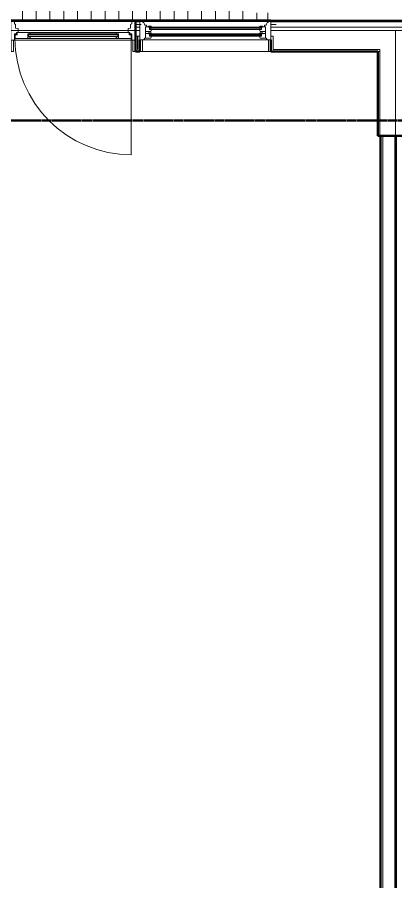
# Model space of a CAD drawing. Header units: inches. Extents: x -4218 to -1830, y 9767 to 12426.
# Drawn here: x -2750.1 to -2640.3, y 11868.6 to 12119.7 of the extents above; entities that cross this region are included whole.
import ezdxf

# ---------------------------------------------------------------- set-up
doc = ezdxf.new("R2010")
doc.units = ezdxf.units.IN
doc.header["$MEASUREMENT"] = 0
doc.linetypes.add('Dash 1_16_', pattern=[0.125, 0.0625, -0.0625])
for name, color, linetype, lineweight in [('0-1', 7, 'Continuous', 5), ('A-DOOR-4', 31, 'Continuous', 9), ('A-DOOR-5', 31, 'Continuous', 20), ('A-DOOR-FRAM', 31, 'Continuous', 20), ('A-DOOR-FRAM-2', 31, 'Continuous', 9), ('A-DOOR-GLAZ', 31, 'Continuous', 9), ('A-FLOR-5', 192, 'Continuous', 9), ('A-FLOR-PATT-1', 9, 'Continuous', 9), ('A-GLAZ-1', 151, 'Continuous', 9), ('A-GLAZ-2', 151, 'Continuous', 20), ('A-WALL', 113, 'Continuous', 13), ('A-WALL-1', 250, 'Continuous', 50), ('A-WALL-2', 10, 'Continuous', 13), ('A-WALL-4', 253, 'Continuous', 9), ('A-WALL-5', 252, 'Continuous', 9), ('A-WALL-8', 113, 'Continuous', 9), ('A-WALL-9', 113, 'Continuous', 50), ('C-PROP-LINE-1', 91, 'Dash 1_16_', 50)]:
    doc.layers.add(name, color=color, linetype=linetype, lineweight=lineweight)

# ---------------------------------------------------------------- blocks, each defined once
blk = doc.blocks.new('CTR - 1st Phase - Common Walls_rvt-1-BACKGROUND - 3RD FLOOR')
at = {"layer": 'A-WALL-1'}
for p, q in [((-2640.32, 12085.19), (-2644.7, 12085.19)), ((-2644.7, 12085.19), (-2644.7, 11837.19)), ((-2640.32, 11837.19), (-2640.32, 12085.19))]:
    blk.add_line(p, q, dxfattribs=at)
at = {"layer": 'A-WALL-2'}
for p, q in [((-2644.07, 12085.19), (-2644.07, 11837.19)), ((-2640.57, 12085.19), (-2640.57, 11837.19))]:
    blk.add_line(p, q, dxfattribs=at)
at = {"layer": 'A-WALL-4'}
for p, q in [((-2640.32, 12085.19), (-2644.7, 12085.19)), ((-2640.32, 11837.19), (-2640.32, 12085.19))]:
    blk.add_line(p, q, dxfattribs=at)
at = {"layer": 'A-WALL-5'}
blk.add_line((-2644.7, 12085.19), (-2644.7, 11860), dxfattribs=at)
blk = doc.blocks.new('Door-Inswing-Andersen-400_Series-Single - 3_ 0-1_8_ x 6_ 7-1_2_ - 3rd floor-2895869-BACKGROUND - 3RD FLOOR')
at = {"layer": 'A-DOOR-4'}
blk.add_line((16.87, -0.66), (16.87, -34.41), dxfattribs=at)
blk.add_arc((16.87, -0.66), 33.75, 180, 270, dxfattribs=at)
at = {"layer": 'A-DOOR-5'}
for p, q in [((-16.26, 0.42), (-16.87, 0.41)), ((-16.87, 0.41), (-16.87, -0.66)), ((-16.26, 1.06), (-16.26, 0.42)), ((-16.26, 1.06), (-12.44, 1.06)), ((-13.19, 0.66), (-12.44, 0.66)), ((-13.19, -0.66), (-13.19, 0.66)), ((-12.44, 0.75), (-12.47, 1.06)), ((12.44, 1.06), (-12.44, 1.06)), ((-12.44, 0.66), (-12.44, 0.75)), ((16.26, 1.06), (12.44, 1.06)), ((12.44, 0.75), (12.47, 1.06)), ((12.44, 0.66), (12.44, 0.75)), ((13.19, 0.66), (12.44, 0.66)), ((13.19, -0.66), (13.19, 0.66)), ((16.26, 1.06), (16.26, 0.42)), ((16.26, 0.42), (16.87, 0.41)), ((16.87, 0.41), (16.87, -0.66)), ((-16.87, -0.66), (-12.44, -0.66)), ((-12.44, -0.09), (-13.19, -0.09)), ((-13.19, -0.59), (-12.67, -0.59)), ((-13.19, -0.66), (-13.19, -0.59)), ((-12.67, -0.59), (-12.47, -0.34)), ((-12.47, -0.34), (-12.44, -0.16)), ((-12.44, -0.16), (-12.44, -0.09)), ((12.44, -0.66), (-12.44, -0.66)), ((12.44, -0.09), (13.19, -0.09)), ((12.44, -0.16), (12.44, -0.09)), ((12.47, -0.34), (12.44, -0.16)), ((16.87, -0.66), (12.44, -0.66)), ((12.67, -0.59), (12.47, -0.34)), ((13.19, -0.59), (12.67, -0.59)), ((13.19, -0.66), (13.19, -0.59))]:
    blk.add_line(p, q, dxfattribs=at)
at = {"layer": 'A-DOOR-FRAM'}
for p, q in [((-19.69, 3.44), (-18.06, 3.44)), ((-18.06, 4.8), (-18.06, 4.44)), ((-18.06, 4.75), (-18.06, -1.13)), ((-18.06, 4.75), (-17.03, 4.75)), ((-18.06, 4.44), (-18.06, -1.13)), ((-17.03, 3.63), (-17.03, 4.75)), ((-16.69, 3.39), (-17.03, 3.63)), ((-16.69, 2.39), (-16.69, 3.39)), ((16.69, 3.39), (17.03, 3.63)), ((16.69, 2.39), (16.69, 3.39)), ((17.03, 3.63), (17.03, 4.75)), ((18.06, 4.75), (17.03, 4.75)), ((18.06, 4.44), (18.06, 4.8)), ((18.06, 4.75), (18.06, -1.13)), ((18.06, -1.13), (18.06, 4.44)), ((19.69, 3.44), (18.06, 3.44)), ((-17.03, 0.66), (-16.45, 0.66)), ((-17.03, -1.13), (-17.03, 0.66)), ((-16, 2.23), (-16.69, 2.39)), ((-16.45, 0.66), (-16.45, 1.09)), ((-16.45, 1.09), (-16, 1.09)), ((-16, 1.09), (-16, 2.23)), ((16, 2.23), (16.69, 2.39)), ((16, 1.09), (16, 2.23)), ((16.45, 1.09), (16, 1.09)), ((16.45, 0.66), (16.45, 1.09)), ((17.03, 0.66), (16.45, 0.66)), ((17.03, -1.13), (17.03, 0.66)), ((-18.06, -1.13), (-17.94, -1.13)), ((-17.69, -1.13), (-18.06, -1.13)), ((-18.06, -1.13), (-17.03, -1.13)), ((-17.31, -1.13), (17.31, -1.13)), ((18.06, -1.13), (17.03, -1.13)), ((17.94, -1.13), (18.06, -1.13))]:
    blk.add_line(p, q, dxfattribs=at)
at = {"layer": 'A-DOOR-FRAM-2'}
for p, q in [((-17.31, -1.13), (-17.94, -1.13)), ((-17.94, -1.13), (-17.94, -4.44)), ((-17.31, -4.44), (-17.31, -1.13)), ((17.94, -1.13), (17.31, -1.13)), ((17.31, -1.13), (17.31, -4.44)), ((17.94, -4.44), (17.94, -1.13)), ((-17.94, -4.44), (-17.31, -4.44)), ((17.31, -4.44), (17.94, -4.44))]:
    blk.add_line(p, q, dxfattribs=at)
at = {"layer": 'A-DOOR-GLAZ'}
for p, q in [((-12.44, 0.5), (-13.19, 0.5)), ((-13.19, 0.06), (-12.44, 0.06)), ((-12.98, 0.5), (-12.98, 0.06)), ((12.44, 0.66), (-12.44, 0.66)), ((12.44, 0.5), (-12.44, 0.5)), ((12.44, 0.06), (-12.44, 0.06)), ((12.44, 0.5), (13.19, 0.5)), ((13.19, 0.06), (12.44, 0.06)), ((12.98, 0.5), (12.98, 0.06)), ((12.44, -0.09), (-12.44, -0.09))]:
    blk.add_line(p, q, dxfattribs=at)
blk = doc.blocks.new('Window-Double_Hung-Andersen-400_Series-Tilt_Wash - DOUBLE HUNG - COTTAGE - 3RD FLOOR-2888224-BACKGROUND - 3RD FLOOR')
at = {"layer": 'A-GLAZ-1'}
for p, q in [((-15.7, 2.62), (15.7, 2.62)), ((-16.29, 2.5), (-15.7, 2.5)), ((-16.29, 2.12), (-15.7, 2.12)), ((-16.29, 0.56), (-15.7, 0.56)), ((-16.29, 0.19), (-15.7, 0.19)), ((-15.82, 2.5), (-15.82, 2.12)), ((-15.82, 0.56), (-15.82, 0.19)), ((-15.7, 2.5), (15.7, 2.5)), ((-15.7, 2.12), (15.7, 2.12)), ((-15.7, 2), (15.7, 2)), ((-15.7, 0.69), (15.7, 0.69)), ((-15.7, 0.56), (15.7, 0.56)), ((-15.7, 0.19), (15.7, 0.19)), ((-15.7, 0.06), (15.7, 0.06)), ((16.29, 2.5), (15.7, 2.5)), ((16.29, 2.12), (15.7, 2.12)), ((16.29, 0.56), (15.7, 0.56)), ((16.29, 0.19), (15.7, 0.19)), ((15.82, 2.5), (15.82, 2.12)), ((15.82, 0.56), (15.82, 0.19)), ((-19.01, -3.94), (-19.01, -2.44)), ((-19.01, -2.44), (-18.95, -2.44)), ((18.95, -1.06), (-18.95, -1.06)), ((-18.95, -1.06), (-18.95, -4.44)), ((-18.32, -1.06), (-18.32, -4.44)), ((18.32, -1.06), (18.32, -4.44)), ((18.95, -4.44), (18.95, -1.06)), ((18.95, -2.44), (19.01, -2.44)), ((19.01, -2.44), (19.01, -3.94)), ((-18.95, -3.94), (-19.01, -3.94)), ((-18.95, -4.44), (18.95, -4.44)), ((19.01, -3.94), (18.95, -3.94))]:
    blk.add_line(p, q, dxfattribs=at)
at = {"layer": 'A-GLAZ-2'}
for p, q in [((-19.01, 3.44), (-20.51, 3.44)), ((19.01, 4.81), (-19.01, 4.81)), ((-19.01, 4.81), (-19.01, -1.06)), ((-18.2, 4.81), (-18.2, 4)), ((-18.2, 4), (-17.92, 4)), ((-17.92, 4), (-17.61, 3.19)), ((-17.61, 3.19), (-17.14, 3.19)), ((-17.42, 2.75), (-16.57, 2.75)), ((-17.42, 2.75), (-17.42, -0.56)), ((-17.14, 3.19), (-17.14, 2.75)), ((-15.86, 2.97), (-16.57, 2.97)), ((-16.57, 2.62), (-16.57, 2.97)), ((-15.7, 2.62), (-16.57, 2.62)), ((-16.29, 2.62), (-16.29, 2)), ((-15.86, 2.97), (-15.7, 2.62)), ((15.86, 2.97), (15.7, 2.62)), ((15.7, 2.62), (16.57, 2.62)), ((15.86, 2.97), (16.57, 2.97)), ((16.29, 2.62), (16.29, 2)), ((16.57, 2.62), (16.57, 2.97)), ((17.42, 2.75), (16.57, 2.75)), ((17.14, 3.19), (17.14, 2.75)), ((17.61, 3.19), (17.14, 3.19)), ((17.42, 2.75), (17.42, -0.56)), ((17.92, 4), (17.61, 3.19)), ((18.2, 4), (17.92, 4)), ((18.2, 4.81), (18.2, 4)), ((19.01, -1.06), (19.01, 4.81)), ((19.01, 3.44), (20.51, 3.44)), ((-17.42, 1.37), (-15.86, 1.37)), ((-17.42, 0.81), (-16.57, 0.81)), ((-15.86, 1.03), (-16.57, 1.03)), ((-16.57, 0.69), (-16.57, 1.03)), ((-15.7, 0.69), (-16.57, 0.69)), ((-15.7, 2), (-16.29, 2)), ((-16.29, 0.69), (-16.29, 0.06)), ((-15.7, 0.06), (-16.29, 0.06)), ((-15.86, 1.37), (-15.7, 2)), ((-15.86, 1.03), (-15.7, 0.69)), ((-15.86, -0.56), (-15.7, 0.06)), ((15.7, 2), (16.29, 2)), ((15.86, 1.37), (15.7, 2)), ((15.86, 1.03), (15.7, 0.69)), ((15.7, 0.69), (16.57, 0.69)), ((15.7, 0.06), (16.29, 0.06)), ((15.86, -0.56), (15.7, 0.06)), ((17.42, 1.37), (15.86, 1.37)), ((15.86, 1.03), (16.57, 1.03)), ((16.29, 0.69), (16.29, 0.06)), ((16.57, 0.69), (16.57, 1.03)), ((17.42, 0.81), (16.57, 0.81)), ((-19.01, -1.06), (19.01, -1.06)), ((-17.67, -0.78), (-18, -1.06)), ((-17.67, -0.78), (-17.67, -0.56)), ((-17.67, -0.56), (-15.86, -0.56)), ((17.67, -0.56), (15.86, -0.56)), ((17.67, -0.78), (17.67, -0.56)), ((17.67, -0.78), (18, -1.06))]:
    blk.add_line(p, q, dxfattribs=at)
blk = doc.blocks.new('Family - ___-2835860-BACKGROUND - 3RD FLOOR')
at = {"layer": 'C-PROP-LINE-1'}
blk.add_line((-2636.92, 12118.59), (-3860.72, 12118.59), dxfattribs=at)
blk = doc.blocks.new('Family - ___-2835903-BACKGROUND - 3RD FLOOR')
at = {"layer": 'C-PROP-LINE-1'}
blk.add_line((-2096.45, 12089.69), (-3831.82, 12089.69), dxfattribs=at)
blk = doc.blocks.new('Family - ___-2835932-BACKGROUND - 3RD FLOOR')
at = {"layer": 'C-PROP-LINE-1'}
blk.add_line((-2067.55, 12118.59), (-3860.72, 12118.59), dxfattribs=at)

msp = doc.modelspace()

# ---------------------------------------------------------------- hatches: boundary and pattern name
at = {"layer": 'A-FLOR-PATT-1'}
h = msp.add_hatch(dxfattribs=at)
h.set_pattern_fill('FP_1', color=256, style=0, pattern_type=2)
h.set_pattern_definition([(270, (-3452.659, 11076.839), (4, 2e-16), []), (0, (-3452.659, 11076.839), (8, 8), [4, -28]), (0, (-3448.659, 11060.839), (8, 8), [4, -28])])
h.paths.add_polyline_path([(-2786.78, 12118.95), (-2677.46, 12118.96), (-2677.46, 12120.95), (-2678.87, 12120.95), (-2678.87, 12120.36), (-2680.05, 12120.36), (-2680.05, 12120.95), (-2681.82, 12120.95), (-2681.86, 12179.48), (-2786.42, 12179.48), (-2786.44, 12120.95), (-2790.79, 12120.95), (-2790.79, 12118.95), (-2786.9, 12118.95)], flags=0)

# ---------------------------------------------------------------- linework, layer by layer
at = {"layer": 'A-FLOR-5'}
for p, q in [((-2677.46, 12118.96), (-2677.46, 12120.95)), ((-2790.79, 12118.95), (-2714.54, 12118.95)), ((-2715.86, 12115.84), (-2751.99, 12115.84)), ((-2640.42, 12084.46), (-2640.42, 12115.84)), ((-2640.32, 12084.46), (-2640.42, 12084.46)), ((-2640.32, 11837.19), (-2640.32, 12084.46))]:
    msp.add_line(p, q, dxfattribs=at)
at = {"layer": 'A-WALL'}
for p, q in [((-2714.54, 12118.34), (-2715.86, 12118.34)), ((-2484.14, 12118.34), (-2676.51, 12118.34)), ((-2714.54, 12116.84), (-2715.86, 12116.84)), ((-2714.54, 12115.84), (-2715.86, 12115.84)), ((-2484.14, 12116.84), (-2676.51, 12116.84)), ((-2484.14, 12115.84), (-2676.51, 12115.84)), ((-2715.24, 12114.15), (-2715.86, 12114.15)), ((-2715.24, 12114.15), (-2715.24, 12110.34)), ((-2715.16, 12110.34), (-2715.16, 12114.15)), ((-2714.54, 12114.15), (-2715.16, 12114.15)), ((-2675.89, 12114.15), (-2676.51, 12114.15)), ((-2675.89, 12114.15), (-2675.89, 12110.34)), ((-2715.24, 12110.34), (-2715.16, 12110.34)), ((-2675.89, 12110.34), (-2644.92, 12110.34)), ((-2644.92, 12109.71), (-2645.55, 12109.71)), ((-2644.92, 12085.19), (-2644.92, 12110.34))]:
    msp.add_line(p, q, dxfattribs=at)
at = {"layer": 'A-WALL-8'}
for p, q in [((-2676.51, 12118.59), (-2676.51, 12113.09)), ((-2714.47, 12109.71), (-2714.54, 12109.71)), ((-2676.51, 12109.71), (-2676.57, 12109.71))]:
    msp.add_line(p, q, dxfattribs=at)
at = {"layer": 'A-WALL-9'}
for p, q in [((-2714.54, 12118.59), (-2715.86, 12118.59)), ((-2715.86, 12118.59), (-2715.86, 12109.71)), ((-2484.14, 12118.59), (-2676.51, 12118.59)), ((-2714.54, 12109.71), (-2714.54, 12113.09)), ((-2676.51, 12113.09), (-2676.51, 12109.71)), ((-2715.86, 12109.71), (-2714.54, 12109.71)), ((-2676.51, 12109.71), (-2645.55, 12109.71)), ((-2645.55, 12109.71), (-2645.55, 12085.19)), ((-2645.55, 12085.19), (-2515.1, 12085.19))]:
    msp.add_line(p, q, dxfattribs=at)

# ---------------------------------------------------------------- block references
at = {"layer": '0-1'}
msp.add_blockref('CTR - 1st Phase - Common Walls_rvt-1-BACKGROUND - 3RD FLOOR', (0, 0), dxfattribs=at)
at = {"layer": 'A-DOOR-4'}
msp.add_blockref('Door-Inswing-Andersen-400_Series-Single - 3_ 0-1_8_ x 6_ 7-1_2_ - 3rd floor-2895869-BACKGROUND - 3RD FLOOR', (-2733.92, 12114.15), dxfattribs=at)
at = {"layer": 'A-GLAZ-1'}
msp.add_blockref('Window-Double_Hung-Andersen-400_Series-Tilt_Wash - DOUBLE HUNG - COTTAGE - 3RD FLOOR-2888224-BACKGROUND - 3RD FLOOR', (-2695.52, 12114.15), dxfattribs=at)
at = {"layer": 'C-PROP-LINE-1'}
for name in ['Family - ___-2835860-BACKGROUND - 3RD FLOOR', 'Family - ___-2835932-BACKGROUND - 3RD FLOOR', 'Family - ___-2835903-BACKGROUND - 3RD FLOOR']:
    msp.add_blockref(name, (0, 0), dxfattribs=at)

doc.saveas('drawing.dxf')
